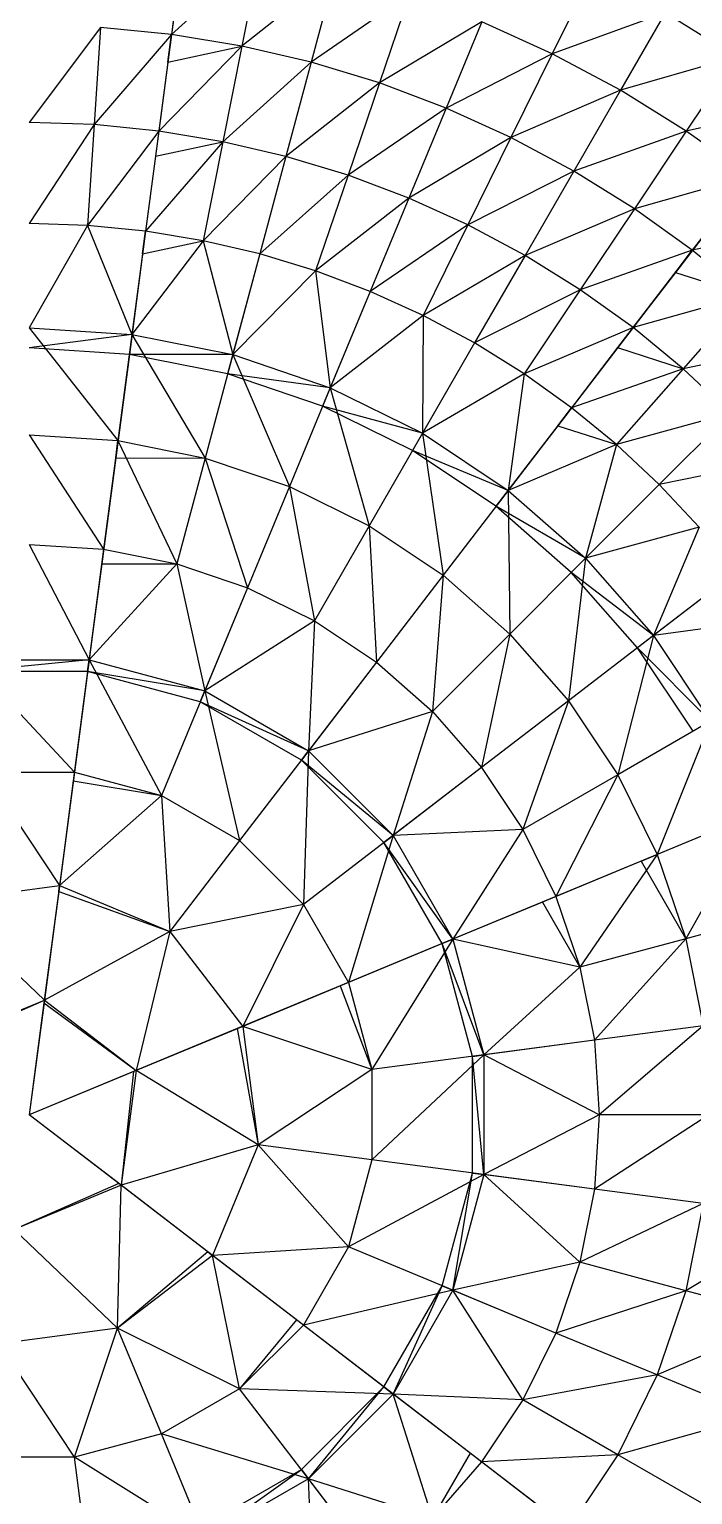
# Model space of a CAD drawing. Extents: x -1560 to 4680, y -1560 to 1560.
# Drawn here: x 3120 to 3662, y -310 to 886 of the extents above; entities that cross this region are included whole.
import ezdxf

# ---------------------------------------------------------------- set-up
doc = ezdxf.new("R2010")
doc.units = 0
doc.header["$MEASUREMENT"] = 0
for name, color, linetype in [('L30X30X3', 1, 'Continuous'), ('TRIO25X148_A', 4, 'Continuous'), ('TRIO25X148_B', 6, 'Continuous'), ('TRIO25X148_C', 96, 'Continuous'), ('TRIO25X148_D', 3, 'Continuous'), ('TRIO25X148_F', 52, 'Continuous')]:
    doc.layers.add(name, color=color, linetype=linetype)

msp = doc.modelspace()

# ---------------------------------------------------------------- linework, layer by layer
at = {"layer": 'L30X30X3'}
for p, q in [((3233.1, 858.9, 1131.5), (3236, 881.4, 1164.5)), ((3225.7, 802.6, 1215.5), (3223, 782.1, 1181.2)), ((3212.5, 702.5, 1226.3), (3214.9, 720.9, 1261.7)), ((3647.4, 687.3, 1131.5), (3661.2, 705.3, 1164.5)), ((3203.8, 636.6, 1302.9), (3201.7, 620.4, 1266.4)), ((3612.8, 642.2, 1215.5), (3600.2, 625.9, 1181.2)), ((3286.2, 620.2, 1302.9), (3281.9, 604.4, 1266.4)), ((3365.7, 593.2, 1302.9), (3359.4, 578.1, 1266.4)), ((3551.4, 562.2, 1226.3), (3562.6, 576.8, 1261.7)), ((3441, 556, 1302.9), (3432.9, 541.9, 1266.4)), ((3190.6, 536, 1301.4), (3192.4, 550, 1338.9)), ((3510.9, 509.4, 1302.9), (3500.9, 496.4, 1266.4)), ((3180.7, 461.4, 1369.5), (3179.2, 449.6, 1331.3)), ((3574, 454, 1302.9), (3562.4, 442.4, 1266.4)), ((3629.4, 390.9, 1302.9), (3616.4, 380.9, 1266.4)), ((3167.6, 361.7, 1355.9), (3168.9, 371.1, 1394.8)), ((3259.6, 337, 1355.9), (3263.2, 345.8, 1394.8)), ((3342.1, 289.4, 1355.9), (3347.9, 297, 1394.8)), ((3156.8, 279.5, 1414.5), (3155.9, 272.4, 1375.2)), ((3409.4, 222.1, 1355.9), (3417, 227.9, 1394.8)), ((3619.4, 206.9, 1301.4), (3632.5, 212.3, 1338.9)), ((3144, 182.1, 1388.9), (3144.6, 186.9, 1428.7)), ((3549.9, 178.1, 1369.5), (3539, 173.5, 1331.3)), ((3457, 139.6, 1355.9), (3465.8, 143.2, 1394.8)), ((3380.5, 107.9, 1414.5), (3373.8, 105.1, 1375.2)), ((3132.3, 93.6, 1437.2), (3132, 91.2, 1397.2)), ((3289.7, 70.3, 1388.9), (3294.2, 72.1, 1428.7)), ((3481.7, 47.6, 1355.9), (3491.1, 48.9, 1394.8)), ((3207.2, 36.1, 1437.2), (3205, 35.2, 1397.2)), ((3481.7, -47.6, 1355.9), (3491.1, -48.9, 1394.8)), ((3194.9, -57.5, 1437.2), (3193, -56, 1397.2)), ((3265.8, -111.8, 1388.9), (3269.6, -114.8, 1428.7)), ((3457, -139.6, 1355.9), (3465.8, -143.2, 1394.8)), ((3343.7, -171.6, 1414.5), (3338, -167.3, 1375.2)), ((3409.4, -222.1, 1355.9), (3417, -227.9, 1394.8)), ((3489.2, -283.3, 1369.5), (3479.8, -276.1, 1331.3)), ((3342.1, -289.4, 1355.9), (3347.9, -297, 1394.8))]:
    msp.add_line(p, q, dxfattribs=at)
at = {"layer": 'TRIO25X148_A'}
for p, q in [((3246, 957, 1108.7), (3236, 881.4, 1164.5)), ((3308.3, 946.7, 1108.7), (3293.4, 871.9, 1164.5)), ((3369.8, 932.3, 1108.7), (3350.1, 858.7, 1164.5)), ((3579.1, 931, 1048.5), (3546.9, 865.7, 1108.7)), ((3430.3, 914, 1108.7), (3405.8, 841.8, 1164.5)), ((3639, 899, 1048.5), (3602.6, 835.9, 1108.7)), ((3178.1, 887.1, 1164.5), (3172.9, 807.8, 1215.5)), ((3489.4, 891.8, 1108.7), (3460.2, 821.3, 1164.5)), ((3236, 881.4, 1164.5), (3225.7, 802.6, 1215.5)), ((3293.4, 871.9, 1164.5), (3277.9, 793.9, 1215.5)), ((3546.9, 865.7, 1108.7), (3513.2, 797.3, 1164.5)), ((3696.7, 863.1, 1048.5), (3656.3, 802.6, 1108.7)), ((3350.1, 858.7, 1164.5), (3329.5, 781.9, 1215.5)), ((3405.8, 841.8, 1164.5), (3380.2, 766.5, 1215.5)), ((3602.6, 835.9, 1108.7), (3564.5, 769.9, 1164.5)), ((3460.2, 821.3, 1164.5), (3429.8, 747.9, 1215.5)), ((3172.9, 807.8, 1215.5), (3167.6, 725.5, 1261.7)), ((3225.7, 802.6, 1215.5), (3214.9, 720.9, 1261.7)), ((3656.3, 802.6, 1108.7), (3613.9, 739.2, 1164.5)), ((3277.9, 793.9, 1215.5), (3261.8, 713.1, 1261.7)), ((3513.2, 797.3, 1164.5), (3478, 726, 1215.5)), ((3329.5, 781.9, 1215.5), (3308.2, 702.3, 1261.7)), ((3380.2, 766.5, 1215.5), (3353.7, 688.5, 1261.7)), ((3564.5, 769.9, 1164.5), (3524.7, 701, 1215.5)), ((3707.6, 765.8, 1108.7), (3661.2, 705.3, 1164.5)), ((3429.8, 747.9, 1215.5), (3398.2, 671.7, 1261.7)), ((3613.9, 739.2, 1164.5), (3569.7, 673.1, 1215.5)), ((3214.9, 720.9, 1261.7), (3203.8, 636.6, 1302.9)), ((3478, 726, 1215.5), (3441.6, 652.1, 1261.7)), ((3308.2, 702.3, 1261.7), (3286.2, 620.2, 1302.9)), ((3524.7, 701, 1215.5), (3483.5, 629.7, 1261.7)), ((3661.2, 705.3, 1164.5), (3612.8, 642.2, 1215.5)), ((3398.2, 671.7, 1261.7), (3365.7, 593.2, 1302.9)), ((3569.7, 673.1, 1215.5), (3523.9, 604.5, 1261.7)), ((3706.1, 668.4, 1164.5), (3653.7, 608.6, 1215.5)), ((3203.8, 636.6, 1302.9), (3192.4, 550, 1338.9)), ((3612.8, 642.2, 1215.5), (3562.6, 576.8, 1261.7)), ((3483.5, 629.7, 1261.7), (3441, 556, 1302.9)), ((3286.2, 620.2, 1302.9), (3263.6, 535.8, 1338.9)), ((3653.7, 608.6, 1215.5), (3599.4, 546.7, 1261.7)), ((3365.7, 593.2, 1302.9), (3332.3, 512.5, 1338.9)), ((3562.6, 576.8, 1261.7), (3510.9, 509.4, 1302.9)), ((3692.4, 572.4, 1215.5), (3634.1, 514.1, 1261.7)), ((3441, 556, 1302.9), (3397.4, 480.4, 1338.9)), ((3192.4, 550, 1338.9), (3180.7, 461.4, 1369.5)), ((3263.6, 535.8, 1338.9), (3240.4, 449.5, 1369.5)), ((3634.1, 514.1, 1261.7), (3574, 454, 1302.9)), ((3332.3, 512.5, 1338.9), (3298.1, 429.9, 1369.5)), ((3510.9, 509.4, 1302.9), (3457.7, 440.1, 1338.9)), ((3397.4, 480.4, 1338.9), (3352.7, 403, 1369.5)), ((3180.7, 461.4, 1369.5), (3168.9, 371.1, 1394.8)), ((3574, 454, 1302.9), (3512.2, 392.2, 1338.9)), ((3696.8, 442.6, 1261.7), (3629.4, 390.9, 1302.9)), ((3457.7, 440.1, 1338.9), (3403.3, 369.2, 1369.5)), ((3298.1, 429.9, 1369.5), (3263.2, 345.8, 1394.8)), ((3512.2, 392.2, 1338.9), (3449.1, 329.1, 1369.5)), ((3629.4, 390.9, 1302.9), (3560.1, 337.7, 1338.9)), ((3168.9, 371.1, 1394.8), (3156.8, 279.5, 1414.5)), ((3403.3, 369.2, 1369.5), (3347.9, 297, 1394.8)), ((3263.2, 345.8, 1394.8), (3227.9, 260.5, 1414.5)), ((3560.1, 337.7, 1338.9), (3489.2, 283.3, 1369.5)), ((3676, 321, 1302.9), (3600.4, 277.4, 1338.9)), ((3347.9, 297, 1394.8), (3291.6, 223.7, 1414.5)), ((3156.8, 279.5, 1414.5), (3144.6, 186.9, 1428.7)), ((3489.2, 283.3, 1369.5), (3417, 227.9, 1394.8)), ((3600.4, 277.4, 1338.9), (3523, 232.7, 1369.5)), ((3713.2, 245.7, 1302.9), (3632.5, 212.3, 1338.9)), ((3417, 227.9, 1394.8), (3343.7, 171.6, 1414.5)), ((3291.6, 223.7, 1414.5), (3234.8, 149.6, 1428.7)), ((3632.5, 212.3, 1338.9), (3549.9, 178.1, 1369.5)), ((3144.6, 186.9, 1428.7), (3132.3, 93.6, 1437.2)), ((3549.9, 178.1, 1369.5), (3465.8, 143.2, 1394.8)), ((3740.2, 166.2, 1302.9), (3655.8, 143.6, 1338.9)), ((3655.8, 143.6, 1338.9), (3569.5, 120.4, 1369.5)), ((3465.8, 143.2, 1394.8), (3380.5, 107.9, 1414.5)), ((3380.5, 107.9, 1414.5), (3294.2, 72.1, 1428.7)), ((3132.3, 93.6, 1437.2), (3120, 0, 1440)), ((3294.2, 72.1, 1428.7), (3207.2, 36.1, 1437.2)), ((3670, 72.4, 1338.9), (3581.4, 60.7, 1369.5)), ((3581.4, 60.7, 1369.5), (3491.1, 48.9, 1394.8)), ((3491.1, 48.9, 1394.8), (3399.5, 36.8, 1414.5)), ((3207.2, 36.1, 1437.2), (3120, 0, 1440)), ((3194.9, -57.5, 1437.2), (3120, 0, 1440)), ((3674.7, 0, 1338.9), (3585.3, 0, 1369.5)), ((3399.5, -36.8, 1414.5), (3306.9, -24.6, 1428.7)), ((3491.1, -48.9, 1394.8), (3399.5, -36.8, 1414.5)), ((3269.6, -114.8, 1428.7), (3194.9, -57.5, 1437.2)), ((3581.4, -60.7, 1369.5), (3491.1, -48.9, 1394.8)), ((3670, -72.4, 1338.9), (3581.4, -60.7, 1369.5)), ((3343.7, -171.6, 1414.5), (3269.6, -114.8, 1428.7)), ((3465.8, -143.2, 1394.8), (3380.5, -107.9, 1414.5)), ((3655.8, -143.6, 1338.9), (3569.5, -120.4, 1369.5)), ((3549.9, -178.1, 1369.5), (3465.8, -143.2, 1394.8)), ((3740.2, -166.2, 1302.9), (3655.8, -143.6, 1338.9)), ((3227.9, -260.5, 1414.5), (3192.1, -174.2, 1428.7)), ((3417, -227.9, 1394.8), (3343.7, -171.6, 1414.5)), ((3632.5, -212.3, 1338.9), (3549.9, -178.1, 1369.5)), ((3713.2, -245.7, 1302.9), (3632.5, -212.3, 1338.9)), ((3347.9, -297, 1394.8), (3291.6, -223.7, 1414.5)), ((3489.2, -283.3, 1369.5), (3417, -227.9, 1394.8)), ((3600.4, -277.4, 1338.9), (3523, -232.7, 1369.5)), ((3263.2, -345.8, 1394.8), (3227.9, -260.5, 1414.5)), ((3168.9, -371.1, 1394.8), (3156.8, -279.5, 1414.5)), ((3560.1, -337.7, 1338.9), (3489.2, -283.3, 1369.5)), ((3676, -321, 1302.9), (3600.4, -277.4, 1338.9)), ((3403.3, -369.2, 1369.5), (3347.9, -297, 1394.8))]:
    msp.add_line(p, q, dxfattribs=at)
at = {"layer": 'TRIO25X148_B'}
for p, q in [((3246, 957, 1108.7), (3233.1, 858.9, 1131.5)), ((3236, 881.4, 1164.5), (3223, 782.1, 1181.2)), ((3233.1, 858.9, 1131.5), (3293.4, 871.9, 1164.5)), ((3225.7, 802.6, 1215.5), (3212.5, 702.5, 1226.3)), ((3223, 782.1, 1181.2), (3277.9, 793.9, 1215.5)), ((3707.6, 765.8, 1108.7), (3647.4, 687.3, 1131.5)), ((3214.9, 720.9, 1261.7), (3201.7, 620.4, 1266.4)), ((3212.5, 702.5, 1226.3), (3261.8, 713.1, 1261.7)), ((3308.2, 702.3, 1261.7), (3281.9, 604.4, 1266.4)), ((3661.2, 705.3, 1164.5), (3600.2, 625.9, 1181.2)), ((3647.4, 687.3, 1131.5), (3706.1, 668.4, 1164.5)), ((3398.2, 671.7, 1261.7), (3359.4, 578.1, 1266.4)), ((3203.8, 636.6, 1302.9), (3120, 625.7, 1266.4)), ((3203.8, 636.6, 1302.9), (3190.6, 536, 1301.4)), ((3612.8, 642.2, 1215.5), (3551.4, 562.2, 1226.3)), ((3483.5, 629.7, 1261.7), (3432.9, 541.9, 1266.4)), ((3600.2, 625.9, 1181.2), (3653.7, 608.6, 1215.5)), ((3286.2, 620.2, 1302.9), (3201.7, 620.4, 1266.4)), ((3365.7, 593.2, 1302.9), (3281.9, 604.4, 1266.4)), ((3441, 556, 1302.9), (3359.4, 578.1, 1266.4)), ((3562.6, 576.8, 1261.7), (3500.9, 496.4, 1266.4)), ((3551.4, 562.2, 1226.3), (3599.4, 546.7, 1261.7)), ((3192.4, 550, 1338.9), (3179.2, 449.6, 1331.3)), ((3510.9, 509.4, 1302.9), (3432.9, 541.9, 1266.4)), ((3190.6, 536, 1301.4), (3263.6, 535.8, 1338.9)), ((3634.1, 514.1, 1261.7), (3562.4, 442.4, 1266.4)), ((3574, 454, 1302.9), (3500.9, 496.4, 1266.4)), ((3180.7, 461.4, 1369.5), (3167.6, 361.7, 1355.9)), ((3179.2, 449.6, 1331.3), (3240.4, 449.5, 1369.5)), ((3629.4, 390.9, 1302.9), (3562.4, 442.4, 1266.4)), ((3696.8, 442.6, 1261.7), (3616.4, 380.9, 1266.4)), ((3298.1, 429.9, 1369.5), (3259.6, 337, 1355.9)), ((3168.9, 371.1, 1394.8), (3072.4, 361.7, 1355.9)), ((3168.9, 371.1, 1394.8), (3155.9, 272.4, 1375.2)), ((3676, 321, 1302.9), (3616.4, 380.9, 1266.4)), ((3263.2, 345.8, 1394.8), (3167.6, 361.7, 1355.9)), ((3403.3, 369.2, 1369.5), (3342.1, 289.4, 1355.9)), ((3347.9, 297, 1394.8), (3259.6, 337, 1355.9)), ((3417, 227.9, 1394.8), (3342.1, 289.4, 1355.9)), ((3156.8, 279.5, 1414.5), (3144, 182.1, 1388.9)), ((3489.2, 283.3, 1369.5), (3409.4, 222.1, 1355.9)), ((3155.9, 272.4, 1375.2), (3227.9, 260.5, 1414.5)), ((3713.2, 245.7, 1302.9), (3619.4, 206.9, 1301.4)), ((3465.8, 143.2, 1394.8), (3409.4, 222.1, 1355.9)), ((3632.5, 212.3, 1338.9), (3539, 173.5, 1331.3)), ((3619.4, 206.9, 1301.4), (3655.8, 143.6, 1338.9)), ((3144.6, 186.9, 1428.7), (3132, 91.2, 1397.2)), ((3144, 182.1, 1388.9), (3234.8, 149.6, 1428.7)), ((3549.9, 178.1, 1369.5), (3457, 139.6, 1355.9)), ((3539, 173.5, 1331.3), (3569.5, 120.4, 1369.5)), ((3465.8, 143.2, 1394.8), (3373.8, 105.1, 1375.2)), ((3491.1, 48.9, 1394.8), (3457, 139.6, 1355.9)), ((3380.5, 107.9, 1414.5), (3289.7, 70.3, 1388.9)), ((3373.8, 105.1, 1375.2), (3399.5, 36.8, 1414.5)), ((3047, 56, 1397.2), (3132.3, 93.6, 1437.2)), ((3132, 91.2, 1397.2), (3207.2, 36.1, 1437.2)), ((3294.2, 72.1, 1428.7), (3205, 35.2, 1397.2)), ((3289.7, 70.3, 1388.9), (3306.9, -24.6, 1428.7)), ((3581.4, 60.7, 1369.5), (3481.7, 47.6, 1355.9)), ((3491.1, -48.9, 1394.8), (3481.7, 47.6, 1355.9)), ((3205, 35.2, 1397.2), (3194.9, -57.5, 1437.2)), ((3465.8, -143.2, 1394.8), (3481.7, -47.6, 1355.9)), ((3581.4, -60.7, 1369.5), (3481.7, -47.6, 1355.9)), ((3193, -56, 1397.2), (3107.7, -93.6, 1437.2)), ((3269.6, -114.8, 1428.7), (3193, -56, 1397.2)), ((3265.8, -111.8, 1388.9), (3192.1, -174.2, 1428.7)), ((3343.7, -171.6, 1414.5), (3265.8, -111.8, 1388.9)), ((3417, -227.9, 1394.8), (3457, -139.6, 1355.9)), ((3549.9, -178.1, 1369.5), (3457, -139.6, 1355.9)), ((3338, -167.3, 1375.2), (3291.6, -223.7, 1414.5)), ((3417, -227.9, 1394.8), (3338, -167.3, 1375.2)), ((3347.9, -297, 1394.8), (3409.4, -222.1, 1355.9)), ((3489.2, -283.3, 1369.5), (3409.4, -222.1, 1355.9)), ((3479.8, -276.1, 1331.3), (3449.1, -329.1, 1369.5)), ((3560.1, -337.7, 1338.9), (3479.8, -276.1, 1331.3)), ((3263.2, -345.8, 1394.8), (3342.1, -289.4, 1355.9)), ((3403.3, -369.2, 1369.5), (3342.1, -289.4, 1355.9))]:
    msp.add_line(p, q, dxfattribs=at)
at = {"layer": 'TRIO25X148_C'}
for p, q in [((3696.7, 863.1, 1048.5), (3639, 899, 1048.5)), ((3236, 881.4, 1164.5), (3178.1, 887.1, 1164.5)), ((3546.9, 865.7, 1108.7), (3489.4, 891.8, 1108.7)), ((3293.4, 871.9, 1164.5), (3236, 881.4, 1164.5)), ((3350.1, 858.7, 1164.5), (3293.4, 871.9, 1164.5)), ((3602.6, 835.9, 1108.7), (3546.9, 865.7, 1108.7)), ((3405.8, 841.8, 1164.5), (3350.1, 858.7, 1164.5)), ((3460.2, 821.3, 1164.5), (3405.8, 841.8, 1164.5)), ((3656.3, 802.6, 1108.7), (3602.6, 835.9, 1108.7)), ((3513.2, 797.3, 1164.5), (3460.2, 821.3, 1164.5)), ((3172.9, 807.8, 1215.5), (3120, 809.5, 1215.5)), ((3225.7, 802.6, 1215.5), (3172.9, 807.8, 1215.5)), ((3277.9, 793.9, 1215.5), (3225.7, 802.6, 1215.5)), ((3707.6, 765.8, 1108.7), (3656.3, 802.6, 1108.7)), ((3329.5, 781.9, 1215.5), (3277.9, 793.9, 1215.5)), ((3564.5, 769.9, 1164.5), (3513.2, 797.3, 1164.5)), ((3380.2, 766.5, 1215.5), (3329.5, 781.9, 1215.5)), ((3429.8, 747.9, 1215.5), (3380.2, 766.5, 1215.5)), ((3613.9, 739.2, 1164.5), (3564.5, 769.9, 1164.5)), ((3478, 726, 1215.5), (3429.8, 747.9, 1215.5)), ((3661.2, 705.3, 1164.5), (3613.9, 739.2, 1164.5)), ((3167.6, 725.5, 1261.7), (3120, 727.1, 1261.7)), ((3214.9, 720.9, 1261.7), (3167.6, 725.5, 1261.7)), ((3261.8, 713.1, 1261.7), (3214.9, 720.9, 1261.7)), ((3524.7, 701, 1215.5), (3478, 726, 1215.5)), ((3308.2, 702.3, 1261.7), (3261.8, 713.1, 1261.7)), ((3353.7, 688.5, 1261.7), (3308.2, 702.3, 1261.7)), ((3569.7, 673.1, 1215.5), (3524.7, 701, 1215.5)), ((3706.1, 668.4, 1164.5), (3661.2, 705.3, 1164.5)), ((3398.2, 671.7, 1261.7), (3353.7, 688.5, 1261.7)), ((3441.6, 652.1, 1261.7), (3398.2, 671.7, 1261.7)), ((3612.8, 642.2, 1215.5), (3569.7, 673.1, 1215.5)), ((3483.5, 629.7, 1261.7), (3441.6, 652.1, 1261.7)), ((3120, 642.1, 1302.9), (3203.8, 636.6, 1302.9)), ((3203.8, 636.6, 1302.9), (3286.2, 620.2, 1302.9)), ((3653.7, 608.6, 1215.5), (3612.8, 642.2, 1215.5)), ((3523.9, 604.5, 1261.7), (3483.5, 629.7, 1261.7)), ((3286.2, 620.2, 1302.9), (3365.7, 593.2, 1302.9)), ((3562.6, 576.8, 1261.7), (3523.9, 604.5, 1261.7)), ((3692.4, 572.4, 1215.5), (3653.7, 608.6, 1215.5)), ((3365.7, 593.2, 1302.9), (3441, 556, 1302.9)), ((3599.4, 546.7, 1261.7), (3562.6, 576.8, 1261.7)), ((3120, 554.7, 1338.9), (3192.4, 550, 1338.9)), ((3441, 556, 1302.9), (3510.9, 509.4, 1302.9)), ((3192.4, 550, 1338.9), (3263.6, 535.8, 1338.9)), ((3634.1, 514.1, 1261.7), (3599.4, 546.7, 1261.7)), ((3263.6, 535.8, 1338.9), (3332.3, 512.5, 1338.9)), ((3666.7, 479.4, 1261.7), (3634.1, 514.1, 1261.7)), ((3332.3, 512.5, 1338.9), (3397.4, 480.4, 1338.9)), ((3510.9, 509.4, 1302.9), (3574, 454, 1302.9)), ((3397.4, 480.4, 1338.9), (3457.7, 440.1, 1338.9)), ((3120, 465.3, 1369.5), (3180.7, 461.4, 1369.5)), ((3180.7, 461.4, 1369.5), (3240.4, 449.5, 1369.5)), ((3240.4, 449.5, 1369.5), (3298.1, 429.9, 1369.5)), ((3574, 454, 1302.9), (3629.4, 390.9, 1302.9)), ((3457.7, 440.1, 1338.9), (3512.2, 392.2, 1338.9)), ((3298.1, 429.9, 1369.5), (3352.7, 403, 1369.5)), ((3352.7, 403, 1369.5), (3403.3, 369.2, 1369.5)), ((3512.2, 392.2, 1338.9), (3560.1, 337.7, 1338.9)), ((3629.4, 390.9, 1302.9), (3676, 321, 1302.9)), ((3071.1, 371.1, 1394.8), (3168.9, 371.1, 1394.8)), ((3168.9, 371.1, 1394.8), (3263.2, 345.8, 1394.8)), ((3403.3, 369.2, 1369.5), (3449.1, 329.1, 1369.5)), ((3263.2, 345.8, 1394.8), (3347.9, 297, 1394.8)), ((3560.1, 337.7, 1338.9), (3600.4, 277.4, 1338.9)), ((3449.1, 329.1, 1369.5), (3489.2, 283.3, 1369.5)), ((3347.9, 297, 1394.8), (3417, 227.9, 1394.8)), ((3083.2, 279.5, 1414.5), (3156.8, 279.5, 1414.5)), ((3156.8, 279.5, 1414.5), (3227.9, 260.5, 1414.5)), ((3489.2, 283.3, 1369.5), (3523, 232.7, 1369.5)), ((3600.4, 277.4, 1338.9), (3632.5, 212.3, 1338.9)), ((3227.9, 260.5, 1414.5), (3291.6, 223.7, 1414.5)), ((3417, 227.9, 1394.8), (3465.8, 143.2, 1394.8)), ((3523, 232.7, 1369.5), (3549.9, 178.1, 1369.5)), ((3291.6, 223.7, 1414.5), (3343.7, 171.6, 1414.5)), ((3632.5, 212.3, 1338.9), (3655.8, 143.6, 1338.9)), ((3047.9, 174.2, 1428.7), (3144.6, 186.9, 1428.7)), ((3144.6, 186.9, 1428.7), (3234.8, 149.6, 1428.7)), ((3343.7, 171.6, 1414.5), (3380.5, 107.9, 1414.5)), ((3549.9, 178.1, 1369.5), (3569.5, 120.4, 1369.5)), ((3234.8, 149.6, 1428.7), (3294.2, 72.1, 1428.7)), ((3655.8, 143.6, 1338.9), (3670, 72.4, 1338.9)), ((3465.8, 143.2, 1394.8), (3491.1, 48.9, 1394.8)), ((3569.5, 120.4, 1369.5), (3581.4, 60.7, 1369.5)), ((3380.5, 107.9, 1414.5), (3399.5, 36.8, 1414.5)), ((3045.1, 57.5, 1437.2), (3132.3, 93.6, 1437.2)), ((3132.3, 93.6, 1437.2), (3207.2, 36.1, 1437.2)), ((3294.2, 72.1, 1428.7), (3306.9, -24.6, 1428.7)), ((3581.4, 60.7, 1369.5), (3585.3, 0, 1369.5)), ((3491.1, 48.9, 1394.8), (3491.1, -48.9, 1394.8)), ((3207.2, 36.1, 1437.2), (3194.9, -57.5, 1437.2)), ((3399.5, 36.8, 1414.5), (3399.5, -36.8, 1414.5)), ((3585.3, 0, 1369.5), (3581.4, -60.7, 1369.5)), ((3306.9, -24.6, 1428.7), (3269.6, -114.8, 1428.7)), ((3399.5, -36.8, 1414.5), (3380.5, -107.9, 1414.5)), ((3194.9, -57.5, 1437.2), (3107.7, -93.6, 1437.2)), ((3491.1, -48.9, 1394.8), (3465.8, -143.2, 1394.8)), ((3581.4, -60.7, 1369.5), (3569.5, -120.4, 1369.5)), ((3670, -72.4, 1338.9), (3655.8, -143.6, 1338.9)), ((3269.6, -114.8, 1428.7), (3192.1, -174.2, 1428.7)), ((3380.5, -107.9, 1414.5), (3343.7, -171.6, 1414.5)), ((3569.5, -120.4, 1369.5), (3549.9, -178.1, 1369.5)), ((3465.8, -143.2, 1394.8), (3417, -227.9, 1394.8)), ((3655.8, -143.6, 1338.9), (3632.5, -212.3, 1338.9)), ((3192.1, -174.2, 1428.7), (3095.4, -186.9, 1428.7)), ((3343.7, -171.6, 1414.5), (3291.6, -223.7, 1414.5)), ((3549.9, -178.1, 1369.5), (3523, -232.7, 1369.5)), ((3632.5, -212.3, 1338.9), (3600.4, -277.4, 1338.9)), ((3291.6, -223.7, 1414.5), (3227.9, -260.5, 1414.5)), ((3417, -227.9, 1394.8), (3347.9, -297, 1394.8)), ((3523, -232.7, 1369.5), (3489.2, -283.3, 1369.5)), ((3227.9, -260.5, 1414.5), (3156.8, -279.5, 1414.5)), ((3156.8, -279.5, 1414.5), (3083.2, -279.5, 1414.5)), ((3489.2, -283.3, 1369.5), (3449.1, -329.1, 1369.5)), ((3600.4, -277.4, 1338.9), (3560.1, -337.7, 1338.9)), ((3347.9, -297, 1394.8), (3263.2, -345.8, 1394.8))]:
    msp.add_line(p, q, dxfattribs=at)
at = {"layer": 'TRIO25X148_D'}
for p, q in [((3308.3, 946.7, 1108.7), (3236, 881.4, 1164.5)), ((3369.8, 932.3, 1108.7), (3293.4, 871.9, 1164.5)), ((3430.3, 914, 1108.7), (3350.1, 858.7, 1164.5)), ((3639, 899, 1048.5), (3546.9, 865.7, 1108.7)), ((3178.1, 887.1, 1164.5), (3120, 809.5, 1215.5)), ((3489.4, 891.8, 1108.7), (3405.8, 841.8, 1164.5)), ((3236, 881.4, 1164.5), (3172.9, 807.8, 1215.5)), ((3293.4, 871.9, 1164.5), (3225.7, 802.6, 1215.5)), ((3546.9, 865.7, 1108.7), (3460.2, 821.3, 1164.5)), ((3696.7, 863.1, 1048.5), (3602.6, 835.9, 1108.7)), ((3350.1, 858.7, 1164.5), (3277.9, 793.9, 1215.5)), ((3405.8, 841.8, 1164.5), (3329.5, 781.9, 1215.5)), ((3602.6, 835.9, 1108.7), (3513.2, 797.3, 1164.5)), ((3460.2, 821.3, 1164.5), (3380.2, 766.5, 1215.5)), ((3751.9, 823.5, 1048.5), (3656.3, 802.6, 1108.7)), ((3172.9, 807.8, 1215.5), (3120, 727.1, 1261.7)), ((3225.7, 802.6, 1215.5), (3167.6, 725.5, 1261.7)), ((3656.3, 802.6, 1108.7), (3564.5, 769.9, 1164.5)), ((3277.9, 793.9, 1215.5), (3214.9, 720.9, 1261.7)), ((3513.2, 797.3, 1164.5), (3429.8, 747.9, 1215.5)), ((3329.5, 781.9, 1215.5), (3261.8, 713.1, 1261.7)), ((3380.2, 766.5, 1215.5), (3308.2, 702.3, 1261.7)), ((3564.5, 769.9, 1164.5), (3478, 726, 1215.5)), ((3707.6, 765.8, 1108.7), (3613.9, 739.2, 1164.5)), ((3429.8, 747.9, 1215.5), (3353.7, 688.5, 1261.7)), ((3613.9, 739.2, 1164.5), (3524.7, 701, 1215.5)), ((3167.6, 725.5, 1261.7), (3120, 642.1, 1302.9)), ((3167.6, 725.5, 1261.7), (3203.8, 636.6, 1302.9)), ((3478, 726, 1215.5), (3398.2, 671.7, 1261.7)), ((3756.4, 725.7, 1108.7), (3661.2, 705.3, 1164.5)), ((3261.8, 713.1, 1261.7), (3203.8, 636.6, 1302.9)), ((3261.8, 713.1, 1261.7), (3286.2, 620.2, 1302.9)), ((3524.7, 701, 1215.5), (3441.6, 652.1, 1261.7)), ((3661.2, 705.3, 1164.5), (3569.7, 673.1, 1215.5)), ((3353.7, 688.5, 1261.7), (3286.2, 620.2, 1302.9)), ((3353.7, 688.5, 1261.7), (3365.7, 593.2, 1302.9)), ((3569.7, 673.1, 1215.5), (3483.5, 629.7, 1261.7)), ((3706.1, 668.4, 1164.5), (3612.8, 642.2, 1215.5)), ((3441.6, 652.1, 1261.7), (3365.7, 593.2, 1302.9)), ((3441.6, 652.1, 1261.7), (3441, 556, 1302.9)), ((3120, 642.1, 1302.9), (3192.4, 550, 1338.9)), ((3203.8, 636.6, 1302.9), (3263.6, 535.8, 1338.9)), ((3612.8, 642.2, 1215.5), (3523.9, 604.5, 1261.7)), ((3748.6, 628.6, 1164.5), (3653.7, 608.6, 1215.5)), ((3286.2, 620.2, 1302.9), (3332.3, 512.5, 1338.9)), ((3523.9, 604.5, 1261.7), (3441, 556, 1302.9)), ((3523.9, 604.5, 1261.7), (3510.9, 509.4, 1302.9)), ((3653.7, 608.6, 1215.5), (3562.6, 576.8, 1261.7)), ((3365.7, 593.2, 1302.9), (3397.4, 480.4, 1338.9)), ((3692.4, 572.4, 1215.5), (3599.4, 546.7, 1261.7)), ((3120, 554.7, 1338.9), (3180.7, 461.4, 1369.5)), ((3441, 556, 1302.9), (3457.7, 440.1, 1338.9)), ((3192.4, 550, 1338.9), (3240.4, 449.5, 1369.5)), ((3599.4, 546.7, 1261.7), (3510.9, 509.4, 1302.9)), ((3599.4, 546.7, 1261.7), (3574, 454, 1302.9)), ((3263.6, 535.8, 1338.9), (3298.1, 429.9, 1369.5)), ((3728.6, 533.7, 1215.5), (3634.1, 514.1, 1261.7)), ((3332.3, 512.5, 1338.9), (3352.7, 403, 1369.5)), ((3510.9, 509.4, 1302.9), (3512.2, 392.2, 1338.9)), ((3397.4, 480.4, 1338.9), (3403.3, 369.2, 1369.5)), ((3666.7, 479.4, 1261.7), (3574, 454, 1302.9)), ((3666.7, 479.4, 1261.7), (3629.4, 390.9, 1302.9)), ((3120, 465.3, 1369.5), (3168.9, 371.1, 1394.8)), ((3240.4, 449.5, 1369.5), (3168.9, 371.1, 1394.8)), ((3240.4, 449.5, 1369.5), (3263.2, 345.8, 1394.8)), ((3574, 454, 1302.9), (3560.1, 337.7, 1338.9)), ((3457.7, 440.1, 1338.9), (3449.1, 329.1, 1369.5)), ((3352.7, 403, 1369.5), (3263.2, 345.8, 1394.8)), ((3352.7, 403, 1369.5), (3347.9, 297, 1394.8)), ((3724.5, 403.9, 1261.7), (3629.4, 390.9, 1302.9)), ((3512.2, 392.2, 1338.9), (3489.2, 283.3, 1369.5)), ((3629.4, 390.9, 1302.9), (3600.4, 277.4, 1338.9)), ((3071.1, 371.1, 1394.8), (3156.8, 279.5, 1414.5)), ((3168.9, 371.1, 1394.8), (3227.9, 260.5, 1414.5)), ((3263.2, 345.8, 1394.8), (3291.6, 223.7, 1414.5)), ((3560.1, 337.7, 1338.9), (3523, 232.7, 1369.5)), ((3449.1, 329.1, 1369.5), (3347.9, 297, 1394.8)), ((3449.1, 329.1, 1369.5), (3417, 227.9, 1394.8)), ((3676, 321, 1302.9), (3632.5, 212.3, 1338.9)), ((3347.9, 297, 1394.8), (3343.7, 171.6, 1414.5)), ((3083.2, 279.5, 1414.5), (3144.6, 186.9, 1428.7)), ((3600.4, 277.4, 1338.9), (3549.9, 178.1, 1369.5)), ((3227.9, 260.5, 1414.5), (3144.6, 186.9, 1428.7)), ((3227.9, 260.5, 1414.5), (3234.8, 149.6, 1428.7)), ((3713.2, 245.7, 1302.9), (3655.8, 143.6, 1338.9)), ((3417, 227.9, 1394.8), (3380.5, 107.9, 1414.5)), ((3523, 232.7, 1369.5), (3417, 227.9, 1394.8)), ((3523, 232.7, 1369.5), (3465.8, 143.2, 1394.8)), ((3632.5, 212.3, 1338.9), (3569.5, 120.4, 1369.5)), ((3047.9, 174.2, 1428.7), (3132.3, 93.6, 1437.2)), ((3343.7, 171.6, 1414.5), (3234.8, 149.6, 1428.7)), ((3343.7, 171.6, 1414.5), (3294.2, 72.1, 1428.7)), ((3234.8, 149.6, 1428.7), (3132.3, 93.6, 1437.2)), ((3234.8, 149.6, 1428.7), (3207.2, 36.1, 1437.2)), ((3655.8, 143.6, 1338.9), (3581.4, 60.7, 1369.5)), ((3465.8, 143.2, 1394.8), (3399.5, 36.8, 1414.5)), ((3569.5, 120.4, 1369.5), (3465.8, 143.2, 1394.8)), ((3569.5, 120.4, 1369.5), (3491.1, 48.9, 1394.8)), ((3399.5, 36.8, 1414.5), (3294.2, 72.1, 1428.7)), ((3670, 72.4, 1338.9), (3585.3, 0, 1369.5)), ((3491.1, 48.9, 1394.8), (3399.5, -36.8, 1414.5)), ((3585.3, 0, 1369.5), (3491.1, 48.9, 1394.8)), ((3306.9, -24.6, 1428.7), (3207.2, 36.1, 1437.2)), ((3399.5, 36.8, 1414.5), (3306.9, -24.6, 1428.7)), ((3585.3, 0, 1369.5), (3491.1, -48.9, 1394.8)), ((3674.7, 0, 1338.9), (3581.4, -60.7, 1369.5)), ((3306.9, -24.6, 1428.7), (3194.9, -57.5, 1437.2)), ((3380.5, -107.9, 1414.5), (3306.9, -24.6, 1428.7)), ((3192.1, -174.2, 1428.7), (3194.9, -57.5, 1437.2)), ((3491.1, -48.9, 1394.8), (3380.5, -107.9, 1414.5)), ((3569.5, -120.4, 1369.5), (3491.1, -48.9, 1394.8)), ((3670, -72.4, 1338.9), (3569.5, -120.4, 1369.5)), ((3192.1, -174.2, 1428.7), (3107.7, -93.6, 1437.2)), ((3756.6, -83.8, 1302.9), (3655.8, -143.6, 1338.9)), ((3380.5, -107.9, 1414.5), (3269.6, -114.8, 1428.7)), ((3291.6, -223.7, 1414.5), (3269.6, -114.8, 1428.7)), ((3569.5, -120.4, 1369.5), (3465.8, -143.2, 1394.8)), ((3465.8, -143.2, 1394.8), (3343.7, -171.6, 1414.5)), ((3523, -232.7, 1369.5), (3465.8, -143.2, 1394.8)), ((3655.8, -143.6, 1338.9), (3549.9, -178.1, 1369.5)), ((3740.2, -166.2, 1302.9), (3632.5, -212.3, 1338.9)), ((3156.8, -279.5, 1414.5), (3192.1, -174.2, 1428.7)), ((3291.6, -223.7, 1414.5), (3192.1, -174.2, 1428.7)), ((3156.8, -279.5, 1414.5), (3095.4, -186.9, 1428.7)), ((3632.5, -212.3, 1338.9), (3523, -232.7, 1369.5)), ((3417, -227.9, 1394.8), (3291.6, -223.7, 1414.5)), ((3449.1, -329.1, 1369.5), (3417, -227.9, 1394.8)), ((3523, -232.7, 1369.5), (3417, -227.9, 1394.8)), ((3713.2, -245.7, 1302.9), (3600.4, -277.4, 1338.9)), ((3347.9, -297, 1394.8), (3227.9, -260.5, 1414.5)), ((3263.2, -345.8, 1394.8), (3156.8, -279.5, 1414.5)), ((3600.4, -277.4, 1338.9), (3489.2, -283.3, 1369.5)), ((3352.7, -403, 1369.5), (3347.9, -297, 1394.8)), ((3449.1, -329.1, 1369.5), (3347.9, -297, 1394.8))]:
    msp.add_line(p, q, dxfattribs=at)
at = {"layer": 'TRIO25X148_F'}
for p, q in [((3242.8, 932.6, 1077.1), (3233.1, 858.9, 1131.5)), ((3233.1, 858.9, 1131.5), (3223, 782.1, 1181.2)), ((3223, 782.1, 1181.2), (3212.5, 702.5, 1226.3)), ((3692.6, 746.3, 1077.1), (3647.4, 687.3, 1131.5)), ((3212.5, 702.5, 1226.3), (3201.7, 620.4, 1266.4)), ((3647.4, 687.3, 1131.5), (3600.2, 625.9, 1181.2)), ((3201.7, 620.4, 1266.4), (3120, 625.7, 1266.4)), ((3600.2, 625.9, 1181.2), (3551.4, 562.2, 1226.3)), ((3201.7, 620.4, 1266.4), (3190.6, 536, 1301.4)), ((3281.9, 604.4, 1266.4), (3201.7, 620.4, 1266.4)), ((3359.4, 578.1, 1266.4), (3281.9, 604.4, 1266.4)), ((3432.9, 541.9, 1266.4), (3359.4, 578.1, 1266.4)), ((3551.4, 562.2, 1226.3), (3500.9, 496.4, 1266.4)), ((3500.9, 496.4, 1266.4), (3432.9, 541.9, 1266.4)), ((3190.6, 536, 1301.4), (3179.2, 449.6, 1331.3)), ((3562.4, 442.4, 1266.4), (3500.9, 496.4, 1266.4)), ((3179.2, 449.6, 1331.3), (3167.6, 361.7, 1355.9)), ((3616.4, 380.9, 1266.4), (3562.4, 442.4, 1266.4)), ((3661.9, 312.9, 1266.4), (3616.4, 380.9, 1266.4)), ((3167.6, 361.7, 1355.9), (3072.4, 361.7, 1355.9)), ((3167.6, 361.7, 1355.9), (3155.9, 272.4, 1375.2)), ((3259.6, 337, 1355.9), (3167.6, 361.7, 1355.9)), ((3342.1, 289.4, 1355.9), (3259.6, 337, 1355.9)), ((3409.4, 222.1, 1355.9), (3342.1, 289.4, 1355.9)), ((3155.9, 272.4, 1375.2), (3144, 182.1, 1388.9)), ((3698.1, 239.4, 1266.4), (3619.4, 206.9, 1301.4)), ((3457, 139.6, 1355.9), (3409.4, 222.1, 1355.9)), ((3619.4, 206.9, 1301.4), (3539, 173.5, 1331.3)), ((3144, 182.1, 1388.9), (3132, 91.2, 1397.2)), ((3539, 173.5, 1331.3), (3457, 139.6, 1355.9)), ((3457, 139.6, 1355.9), (3373.8, 105.1, 1375.2)), ((3481.7, 47.6, 1355.9), (3457, 139.6, 1355.9)), ((3373.8, 105.1, 1375.2), (3289.7, 70.3, 1388.9)), ((3132, 91.2, 1397.2), (3120, 0, 1440)), ((3289.7, 70.3, 1388.9), (3205, 35.2, 1397.2)), ((3481.7, -47.6, 1355.9), (3481.7, 47.6, 1355.9)), ((3205, 35.2, 1397.2), (3120, 0, 1440)), ((3193, -56, 1397.2), (3120, 0, 1440)), ((3457, -139.6, 1355.9), (3481.7, -47.6, 1355.9)), ((3265.8, -111.8, 1388.9), (3193, -56, 1397.2)), ((3338, -167.3, 1375.2), (3265.8, -111.8, 1388.9)), ((3409.4, -222.1, 1355.9), (3457, -139.6, 1355.9)), ((3409.4, -222.1, 1355.9), (3338, -167.3, 1375.2)), ((3342.1, -289.4, 1355.9), (3409.4, -222.1, 1355.9)), ((3479.8, -276.1, 1331.3), (3409.4, -222.1, 1355.9)), ((3548.9, -329.1, 1301.4), (3479.8, -276.1, 1331.3)), ((3259.6, -337, 1355.9), (3342.1, -289.4, 1355.9))]:
    msp.add_line(p, q, dxfattribs=at)

doc.saveas('drawing.dxf')
